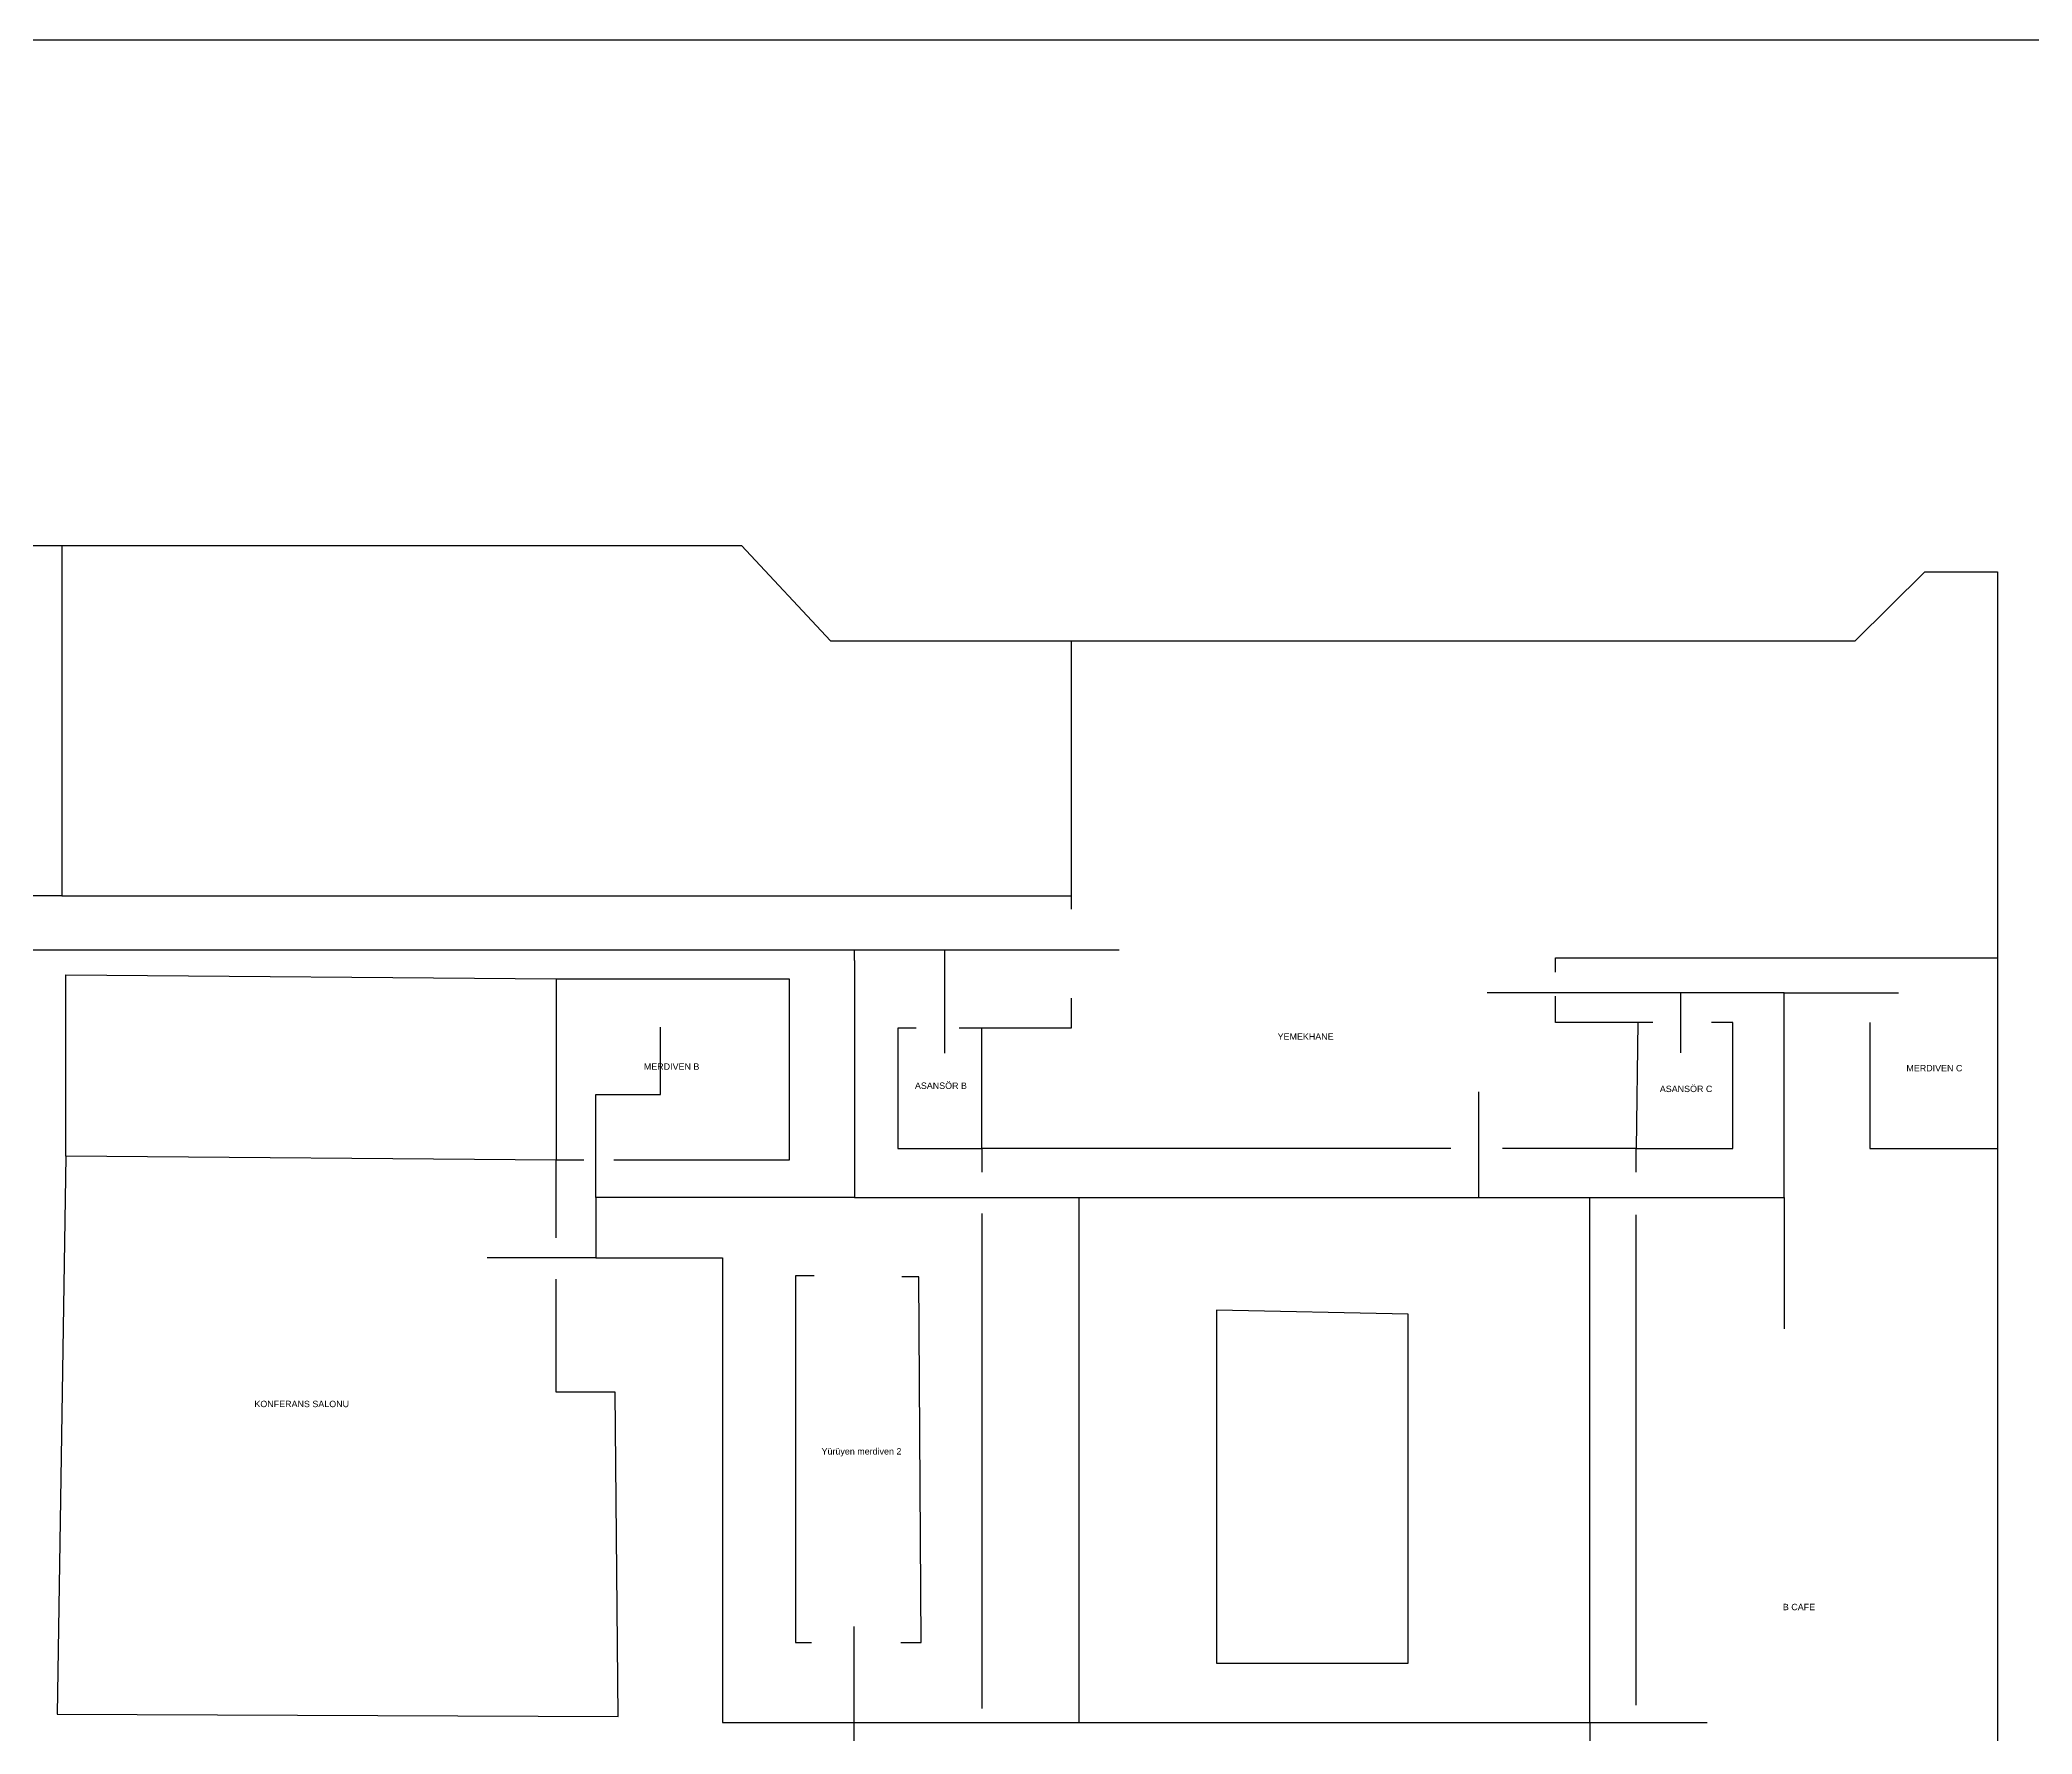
# Model space of a CAD drawing. Header units: metres. Extents: x 38813.5 to 38885.5, y 38458.2 to 38512.3.
# Drawn here: x 38829.77 to 38860.98, y 38485.71 to 38512.26 of the extents above; entities that cross this region are included whole.
import ezdxf

# ---------------------------------------------------------------- set-up
doc = ezdxf.new("R2010")
doc.units = ezdxf.units.M
doc.header["$MEASUREMENT"] = 0
for name, color, linetype in [('Paths', 70, 'Continuous'), ('Rooms', 10, 'Continuous'), ('Walls', 140, 'Continuous')]:
    doc.layers.add(name, color=color, linetype=linetype)
doc.styles.add('Annotative', font='arial.ttf')
picture_1 = doc.add_image_def('image1.jpeg', size_in_pixel=(1600, 1200))

msp = doc.modelspace()

# ---------------------------------------------------------------- linework, layer by layer
at = {"layer": 'Paths'}
for points in [[(38829.505, 38498.005), (38843.945, 38498.005), (38843.945, 38496.386)], [(38842.532, 38497.836), (38842.532, 38498.005)], [(38843.945, 38498.005), (38846.676, 38498.005)], [(38842.532, 38497.836), (38842.532, 38494.122), (38838.484, 38494.122), (38838.484, 38495.734), (38839.496, 38495.734), (38839.496, 38496.793)], [(38852.312, 38494.122), (38857.092, 38494.122), (38857.092, 38497.33), (38858.886, 38497.33)], [(38855.471, 38497.33), (38852.44, 38497.33)], [(38857.092, 38497.33), (38855.471, 38497.33), (38855.471, 38496.39)], [(38842.532, 38494.122), (38852.312, 38494.122), (38852.312, 38495.779)], [(38838.484, 38494.122), (38838.484, 38493.176), (38836.782, 38493.176)], [(38846.051, 38485.898), (38846.051, 38494.122)], [(38854.048, 38485.898), (38854.048, 38494.122)], [(38857.092, 38494.122), (38857.092, 38492.063)], [(38838.484, 38493.176), (38840.463, 38493.176), (38840.463, 38485.898), (38842.52, 38485.898)], [(38842.52, 38487.404), (38842.52, 38485.798), (38842.52, 38485.204), (38841.638, 38485.204), (38829.505, 38485.204), (38829.505, 38485.01), (38828.473, 38485.01)], [(38842.52, 38485.898), (38854.048, 38485.898), (38855.888, 38485.898)], [(38854.048, 38485.898), (38854.048, 38481.428), (38855.509, 38481.428), (38855.509, 38480.415)]]:
    msp.add_lwpolyline(points, dxfattribs=at)
at = {"layer": 'Walls'}
for points in [[(38823.527, 38504.339), (38830.12, 38504.339), (38830.12, 38498.848), (38825.789, 38498.848), (38825.789, 38498.504), (38823.527, 38498.504), (38823.527, 38504.339)], [(38830.12, 38504.339), (38839.172, 38504.339), (38840.764, 38504.339), (38842.159, 38502.844), (38845.927, 38502.844), (38845.927, 38498.848)], [(38845.927, 38502.844), (38858.203, 38502.844), (38859.299, 38503.926), (38860.435, 38503.926)], [(38860.435, 38503.926), (38860.435, 38481.85), (38856.193, 38481.85), (38856.193, 38481.541)], [(38830.12, 38498.848), (38845.927, 38498.848), (38845.927, 38498.642)], [(38830.183, 38494.769), (38830.183, 38497.611), (38837.858, 38497.549), (38837.858, 38494.708)], [(38853.513, 38497.654), (38853.513, 38497.878), (38858.434, 38497.878)], [(38858.434, 38497.878), (38860.435, 38497.878)], [(38837.858, 38497.549), (38841.51, 38497.549), (38841.51, 38494.708), (38838.766, 38494.708)], [(38845.927, 38497.243), (38845.927, 38496.776), (38844.174, 38496.776)], [(38855.034, 38496.864), (38853.513, 38496.864), (38853.513, 38497.275)], [(38843.5, 38496.776), (38843.213, 38496.776), (38843.213, 38494.892), (38844.526, 38494.892)], [(38844.526, 38494.892), (38844.526, 38496.776)], [(38854.775, 38494.892), (38856.291, 38494.892), (38856.291, 38496.864), (38855.958, 38496.864)], [(38854.804, 38496.864), (38854.775, 38494.892)], [(38858.434, 38496.864), (38858.434, 38494.892), (38860.435, 38494.892)], [(38851.874, 38494.892), (38844.526, 38494.892), (38844.526, 38494.519)], [(38854.775, 38494.521), (38854.775, 38494.892), (38852.683, 38494.892)], [(38837.858, 38494.708), (38830.183, 38494.769), (38830.043, 38486.03), (38838.832, 38485.992), (38838.783, 38491.071), (38837.858, 38491.071), (38837.858, 38492.845)], [(38837.858, 38493.489), (38837.858, 38494.708)], [(38838.292, 38494.708), (38837.858, 38494.708)], [(38844.526, 38493.872), (38844.526, 38486.115)], [(38854.775, 38486.171), (38854.775, 38493.851)], [(38841.899, 38492.893), (38841.609, 38492.895), (38841.609, 38487.149), (38841.861, 38487.149)], [(38843.256, 38487.149), (38843.575, 38487.149), (38843.538, 38492.877)], [(38843.538, 38492.877), (38843.275, 38492.88)], [(38851.203, 38492.295), (38848.201, 38492.358), (38848.201, 38486.827), (38851.203, 38486.827), (38851.203, 38492.295)], [(38854.775, 38492.421), (38854.776, 38492.421)]]:
    msp.add_lwpolyline(points, dxfattribs=at)

# ---------------------------------------------------------------- texts
at = {"layer": 'Rooms', "char_height": 0.1, "attachment_point": 1, "style": 'Annotative'}
for s, insert, width in [('YEMEKHANE', (38849.16, 38496.693), 0.91277), ('MERDIVEN B', (38839.234, 38496.224), 0.90217), ('MERDIVEN C', (38859.008, 38496.199), 0.90217), ('ASANSÖR B', (38843.479, 38495.924), 0.85612), ('ASANSÖR C', (38855.146, 38495.874), 0.85612), ('KONFERANS SALONU', (38833.134, 38490.938), 1.73422), ('Yürüyen merdiven 2', (38842.017, 38490.196), 1.28535), ('B CAFE', (38857.073, 38487.757), 1.05845)]:
    msp.add_mtext(s, dxfattribs=dict(at, insert=insert, width=width))

# ---------------------------------------------------------------- pictures from other files: only their frames are drawn
at = {"layer": 'Rooms'}
image = msp.add_image(picture_1, insert=(38813.498, 38458.233), size_in_units=(72.034, 54.026), dxfattribs=at)
image.dxf.flags = 6

doc.saveas('drawing.dxf')
